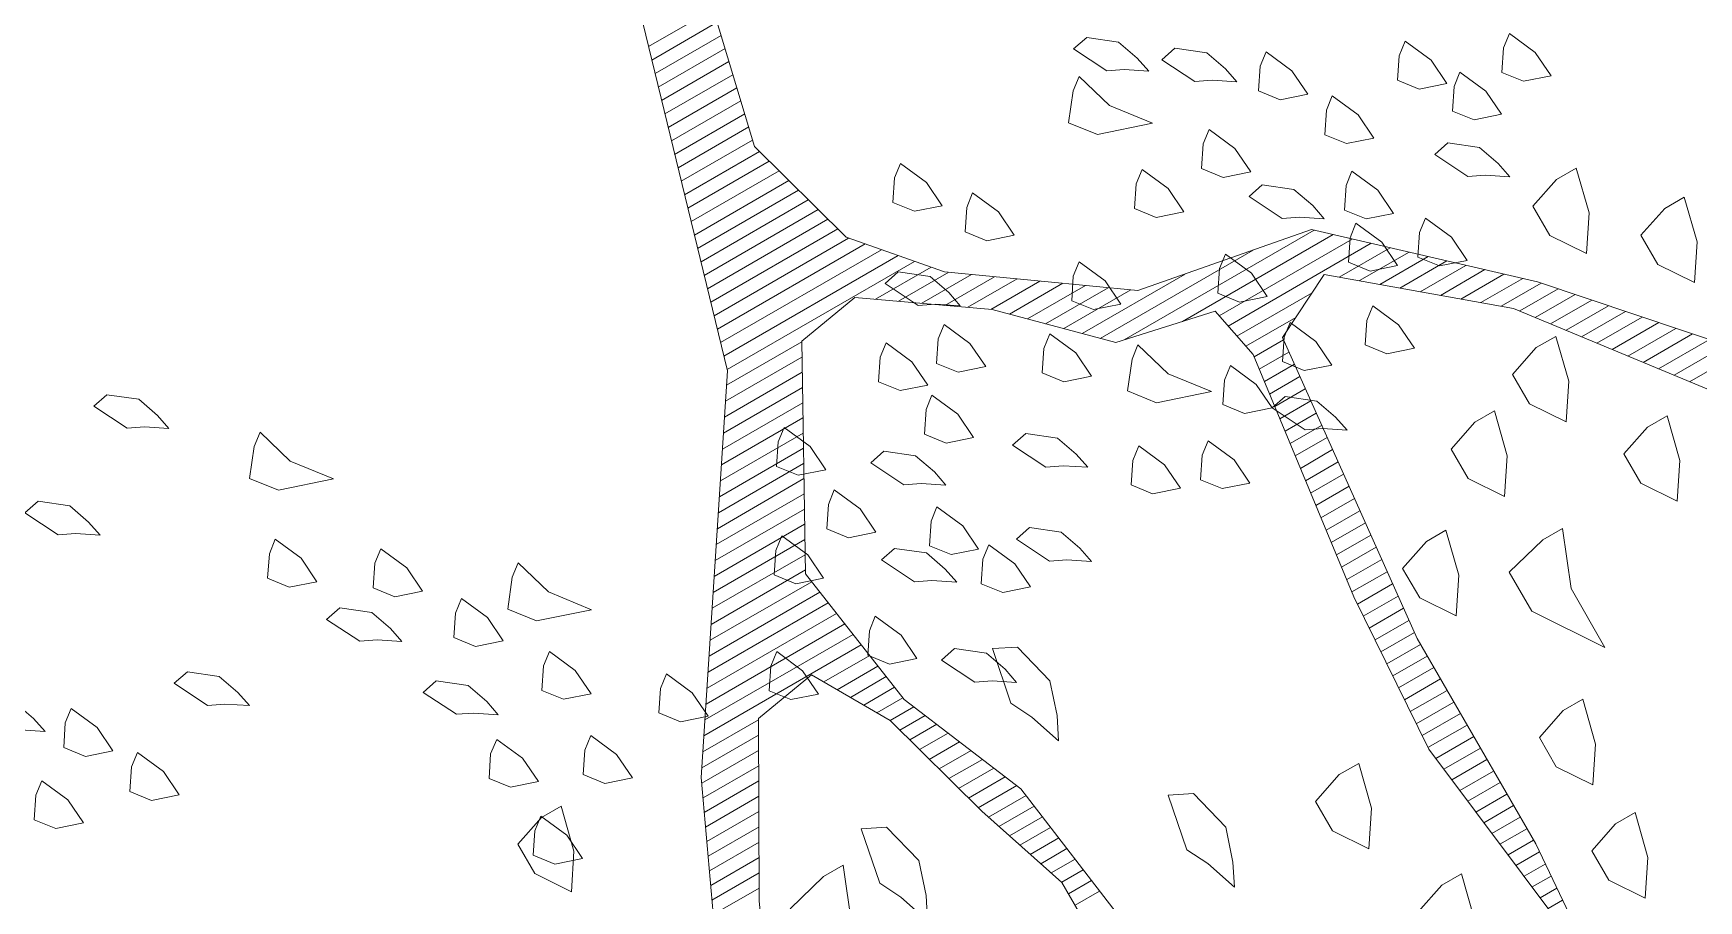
# Model space of a CAD drawing. Header units: metres. Extents: x 12093 to 20303, y 514 to 1412.
# Drawn here: x 19677.558 to 19679.353, y 703.559 to 704.494 of the extents above; entities that cross this region are included whole.
import ezdxf

# ---------------------------------------------------------------- set-up
doc = ezdxf.new("R2010")
doc.units = ezdxf.units.M
for name, color, linetype, lineweight in [('ARBOLES', 52, 'Continuous', 13), ('grass', 64, 'Continuous', 13), ('MANZANAS-ORIGINALES', 147, 'Continuous', 9)]:
    doc.layers.add(name, color=color, linetype=linetype, lineweight=lineweight)

# ---------------------------------------------------------------- blocks, each defined once
blk = doc.blocks.new('ghgfghgh')
at = {"layer": 'ARBOLES', "lineweight": 20}
for p, q in [((20001.7333, 663.3904), (20001.6557, 663.7091)), ((20001.713, 663.6712), (20001.7517, 663.5428)), ((20001.6796, 663.6107), (20001.7236, 663.636)), ((20001.6819, 663.6015), (20001.7263, 663.6272)), ((20001.6841, 663.5924), (20001.7289, 663.6183)), ((20001.6863, 663.5832), (20001.7316, 663.6094)), ((20001.6885, 663.5741), (20001.7343, 663.6005)), ((20001.6908, 663.565), (20001.737, 663.5916)), ((20001.693, 663.5558), (20001.7396, 663.5828)), ((20001.6952, 663.5467), (20001.7423, 663.5739)), ((20001.6974, 663.5375), (20001.745, 663.565)), ((20001.6997, 663.5284), (20001.7477, 663.5561)), ((20001.7019, 663.5193), (20001.7503, 663.5472)), ((20001.7517, 663.5428), (20001.8138, 663.4812)), ((20001.7041, 663.5101), (20001.755, 663.5395)), ((20001.7064, 663.501), (20001.7617, 663.5329)), ((20001.7086, 663.4918), (20001.7683, 663.5263)), ((20001.7108, 663.4827), (20001.775, 663.5197)), ((20001.713, 663.4736), (20001.7816, 663.5132)), ((20001.7153, 663.4644), (20001.7882, 663.5066)), ((20001.7175, 663.4553), (20001.7949, 663.5)), ((20001.7197, 663.4461), (20001.8015, 663.4934)), ((20001.7219, 663.437), (20001.8082, 663.4868)), ((20002.0027, 663.4114), (20002.1318, 663.486)), ((20002.0121, 663.445), (20002.13, 663.4864)), ((20002.13, 663.4864), (20002.2834, 663.4509)), ((20001.7242, 663.4279), (20001.8155, 663.4806)), ((20001.7264, 663.4187), (20001.8267, 663.4767)), ((20001.7286, 663.4096), (20001.8379, 663.4727)), ((20001.9864, 663.4125), (20002.0903, 663.4725)), ((20002.0423, 663.4239), (20002.1447, 663.483)), ((20002.0672, 663.4278), (20002.1576, 663.48)), ((20002.0733, 663.4209), (20002.1705, 663.4771)), ((20002.1489, 663.4541), (20002.1834, 663.4741)), ((20001.7308, 663.4004), (20001.8492, 663.4688)), ((20001.7331, 663.3913), (20001.8604, 663.4648)), ((20002.1626, 663.4517), (20002.1963, 663.4711)), ((20002.1764, 663.4492), (20002.2092, 663.4681)), ((20002.1901, 663.4467), (20002.222, 663.4651)), ((20002.2039, 663.4442), (20002.2349, 663.4621)), ((20001.9741, 663.4158), (20002.0441, 663.4562)), ((20002.1387, 663.456), (20002.1103, 663.413)), ((20002.2673, 663.4328), (20002.1387, 663.456)), ((20002.2176, 663.4417), (20002.2478, 663.4592)), ((20002.2314, 663.4392), (20002.2607, 663.4562)), ((20002.2451, 663.4368), (20002.2736, 663.4532)), ((20002.2589, 663.4343), (20002.2861, 663.45)), ((20002.2834, 663.4509), (20002.4484, 663.3955)), ((20001.8197, 663.4403), (20001.7837, 663.4106)), ((20002.0793, 663.414), (20002.1304, 663.4435)), ((20002.2714, 663.4311), (20002.2976, 663.4462)), ((20002.2819, 663.4267), (20002.309, 663.4423)), ((20002.0645, 663.4309), (20001.997, 663.4096)), ((20002.0903, 663.4015), (20002.0645, 663.4309)), ((20002.419, 663.3696), (20002.2673, 663.4328)), ((20002.2924, 663.4223), (20002.3204, 663.4385)), ((20002.3029, 663.418), (20002.3318, 663.4347)), ((20002.3134, 663.4136), (20002.3432, 663.4308)), ((20002.0854, 663.4071), (20002.1193, 663.4267)), ((20002.3239, 663.4092), (20002.3546, 663.427)), ((20002.3343, 663.4049), (20002.366, 663.4232)), ((20002.3448, 663.4005), (20002.3775, 663.4193)), ((20001.7327, 663.3807), (20001.7837, 663.4101)), ((20001.7837, 663.4106), (20001.7863, 663.2525)), ((20002.091, 663.3999), (20002.111, 663.4114)), ((20002.1103, 663.413), (20002.2017, 663.2087)), ((20002.3553, 663.3961), (20002.3889, 663.4155)), ((20002.3658, 663.3918), (20002.4003, 663.4117)), ((20002.3763, 663.3874), (20002.4117, 663.4078)), ((20001.732, 663.3698), (20001.7838, 663.3998)), ((20002.1587, 663.237), (20002.0903, 663.4015)), ((20002.0945, 663.3915), (20002.1147, 663.4032)), ((20002.098, 663.3831), (20002.1184, 663.3949)), ((20002.3868, 663.383), (20002.4231, 663.404)), ((20001.7155, 663.1141), (20001.7333, 663.3904)), ((20001.7313, 663.359), (20001.784, 663.3895)), ((20002.1015, 663.3747), (20002.1221, 663.3866)), ((20001.7306, 663.3482), (20001.7842, 663.3791)), ((20002.105, 663.3663), (20002.1258, 663.3783)), ((20001.7299, 663.3373), (20001.7844, 663.3688)), ((20002.1085, 663.3579), (20002.1295, 663.37)), ((20002.112, 663.3495), (20002.1332, 663.3617)), ((20001.7285, 663.3157), (20001.7847, 663.3481)), ((20001.7292, 663.3265), (20001.7845, 663.3585)), ((20002.1155, 663.341), (20002.1369, 663.3534)), ((20001.7278, 663.3049), (20001.7849, 663.3378)), ((20002.119, 663.3326), (20002.1406, 663.3452)), ((20002.1225, 663.3242), (20002.1443, 663.3369)), ((20001.7271, 663.294), (20001.785, 663.3275)), ((20002.126, 663.3158), (20002.1481, 663.3286)), ((20001.7264, 663.2832), (20001.7852, 663.3172)), ((20002.1294, 663.3074), (20002.1518, 663.3203)), ((20001.7257, 663.2724), (20001.7854, 663.3068)), ((20002.1329, 663.299), (20002.1555, 663.312)), ((20002.1364, 663.2906), (20002.1592, 663.3037)), ((20001.725, 663.2615), (20001.7856, 663.2965)), ((20002.1399, 663.2822), (20002.1629, 663.2954)), ((20001.7243, 663.2507), (20001.7857, 663.2862)), ((20002.1434, 663.2738), (20002.1666, 663.2872)), ((20001.7236, 663.2399), (20001.7859, 663.2759)), ((20002.1469, 663.2654), (20002.1703, 663.2789)), ((20002.1504, 663.257), (20002.174, 663.2706)), ((20001.7229, 663.2291), (20001.7861, 663.2655)), ((20002.1539, 663.2486), (20002.1777, 663.2623)), ((20001.7215, 663.2074), (20001.7905, 663.2472)), ((20001.7222, 663.2182), (20001.7862, 663.2552)), ((20001.7863, 663.2525), (20001.8533, 663.1671)), ((20002.1574, 663.2402), (20002.1814, 663.254)), ((20001.7208, 663.1966), (20001.7961, 663.24)), ((20002.2096, 663.1335), (20002.1587, 663.237)), ((20002.1612, 663.2319), (20002.1851, 663.2457)), ((20002.1652, 663.2238), (20002.1888, 663.2374)), ((20001.7194, 663.1749), (20001.8073, 663.2257)), ((20001.7201, 663.1857), (20001.8017, 663.2329)), ((20002.1692, 663.2157), (20002.1925, 663.2292)), ((20001.7187, 663.1641), (20001.813, 663.2185)), ((20002.1732, 663.2076), (20002.1962, 663.2209)), ((20002.1772, 663.1995), (20002.1999, 663.2126)), ((20001.7173, 663.1424), (20001.8242, 663.2042)), ((20001.718, 663.1533), (20001.8186, 663.2113)), ((20002.1812, 663.1913), (20002.2041, 663.2045)), ((20002.2017, 663.2087), (20002.2823, 663.069)), ((20001.7988, 663.1791), (20001.8299, 663.197)), ((20001.8078, 663.1738), (20001.8355, 663.1898)), ((20002.1852, 663.1832), (20002.2086, 663.1967)), ((20001.7904, 663.184), (20001.7543, 663.1543)), ((20001.8439, 663.1528), (20001.7904, 663.184)), ((20001.8168, 663.1686), (20001.8411, 663.1827)), ((20002.1892, 663.1751), (20002.2131, 663.1889)), ((20002.1932, 663.167), (20002.2176, 663.1811)), ((20001.8258, 663.1634), (20001.8468, 663.1755)), ((20001.8347, 663.1581), (20001.8524, 663.1683)), ((20001.8533, 663.1671), (20001.9326, 663.1065)), ((20002.1971, 663.1589), (20002.2221, 663.1733)), ((20001.8437, 663.1529), (20001.8598, 663.1622)), ((20001.8504, 663.1463), (20001.8676, 663.1562)), ((20002.2011, 663.1507), (20002.2266, 663.1654)), ((20002.2051, 663.1426), (20002.2311, 663.1576)), ((20001.7166, 663.1316), (20001.7543, 663.1534)), ((20001.7543, 663.1543), (20001.7549, 663.0305)), ((20001.906, 663.0912), (20001.8439, 663.1528)), ((20001.8571, 663.1397), (20001.8754, 663.1503)), ((20002.2091, 663.1345), (20002.2357, 663.1498)), ((20001.7159, 663.1208), (20001.7544, 663.143)), ((20001.8637, 663.1331), (20001.8831, 663.1444)), ((20001.8703, 663.1265), (20001.8909, 663.1384)), ((20002.3255, 662.9788), (20002.2096, 663.1335)), ((20002.2144, 663.1271), (20002.2402, 663.142)), ((20002.2198, 663.1198), (20002.2447, 663.1342)), ((20001.7158, 663.1103), (20001.7544, 663.1326)), ((20001.7167, 663.1004), (20001.7545, 663.1222)), ((20001.877, 663.12), (20001.8987, 663.1325)), ((20001.8836, 663.1134), (20001.9064, 663.1265)), ((20002.2253, 663.1126), (20002.2492, 663.1264)), ((20001.7265, 662.9875), (20001.7155, 663.1141)), ((20001.7175, 663.0904), (20001.7545, 663.1118)), ((20001.8903, 663.1068), (20001.9142, 663.1206)), ((20001.8969, 663.1002), (20001.922, 663.1147)), ((20002.2308, 663.1053), (20002.2537, 663.1185)), ((20002.2362, 663.098), (20002.2582, 663.1107)), ((20001.7184, 663.0805), (20001.7546, 663.1014)), ((20001.9036, 663.0936), (20001.9298, 663.1087)), ((20001.9105, 663.0872), (20001.9361, 663.102)), ((20001.9326, 663.1065), (20002.0035, 663.0145)), ((20002.2417, 663.0907), (20002.2627, 663.1029)), ((20001.7193, 663.0706), (20001.7546, 663.091)), ((20001.9605, 663.0429), (20001.906, 663.0912)), ((20001.9176, 663.0809), (20001.9417, 663.0948)), ((20002.2471, 663.0834), (20002.2673, 663.0951)), ((20001.7201, 663.0607), (20001.7547, 663.0806)), ((20001.9248, 663.0746), (20001.9472, 663.0875)), ((20001.9319, 663.0683), (20001.9528, 663.0803)), ((20002.2526, 663.0762), (20002.2718, 663.0873)), ((20002.258, 663.0689), (20002.2763, 663.0794)), ((20001.721, 663.0507), (20001.7547, 663.0702)), ((20001.939, 663.0619), (20001.9584, 663.0731)), ((20001.9461, 663.0556), (20001.9639, 663.0659)), ((20002.2635, 663.0616), (20002.2808, 663.0716)), ((20002.2823, 663.069), (20002.3255, 662.9788)), ((20001.7219, 663.0408), (20001.7548, 663.0598)), ((20001.9532, 663.0493), (20001.9695, 663.0587)), ((20002.2689, 663.0543), (20002.2849, 663.0636)), ((20002.2744, 663.0471), (20002.2888, 663.0554)), ((20001.7227, 663.0309), (20001.7548, 663.0494)), ((20001.9604, 663.043), (20001.975, 663.0515)), ((20002.0335, 662.9165), (20001.9605, 663.0429)), ((20001.9649, 663.0352), (20001.9806, 663.0442)), ((20002.2798, 663.0398), (20002.2927, 663.0472)), ((20001.7236, 663.021), (20001.7549, 663.039)), ((20001.9695, 663.0274), (20001.9861, 663.037)), ((20002.2853, 663.0325), (20002.2966, 663.0391)), ((20001.7549, 663.0305), (20001.7649, 662.921)), ((20002.2907, 663.0252), (20002.3006, 663.0309))]:
    blk.add_line(p, q, dxfattribs=at)
at = {"layer": 'grass'}
for p, q in [((20002.2644, 663.6197), (20002.2604, 663.6099)), ((20002.282, 663.6068), (20002.2644, 663.6197)), ((20001.9684, 663.6091), (20001.9773, 663.6169)), ((20001.9909, 663.5942), (20001.9684, 663.6091)), ((20001.9773, 663.6169), (20001.9989, 663.6138)), ((20001.9989, 663.6138), (20002.0116, 663.6029)), ((20002.0283, 663.6018), (20002.0372, 663.6096)), ((20002.0372, 663.6096), (20002.0588, 663.6065)), ((20002.1936, 663.6143), (20002.1896, 663.6045)), ((20002.2112, 663.6014), (20002.1936, 663.6143)), ((20002.2604, 663.6099), (20002.2593, 663.5932)), ((20002.0116, 663.6029), (20002.0194, 663.594)), ((20002.0508, 663.5869), (20002.0283, 663.6018)), ((20002.0588, 663.6065), (20002.0715, 663.5956)), ((20002.0951, 663.5974), (20002.094, 663.5806)), ((20002.0991, 663.6072), (20002.0951, 663.5974)), ((20002.1167, 663.5942), (20002.0991, 663.6072)), ((20002.1896, 663.6045), (20002.1885, 663.5878)), ((20002.2219, 663.5856), (20002.2112, 663.6014)), ((20002.2927, 663.5909), (20002.282, 663.6068)), ((20001.9722, 663.5904), (20001.9682, 663.5806)), ((20001.9927, 663.5706), (20001.9722, 663.5904)), ((20002.0027, 663.5951), (20001.9909, 663.5942)), ((20002.0194, 663.594), (20002.0027, 663.5951)), ((20002.0626, 663.5878), (20002.0508, 663.5869)), ((20002.0793, 663.5867), (20002.0626, 663.5878)), ((20002.0715, 663.5956), (20002.0793, 663.5867)), ((20002.1274, 663.5784), (20002.1167, 663.5942)), ((20002.1885, 663.5878), (20002.2032, 663.5818)), ((20002.2308, 663.5934), (20002.2268, 663.5836)), ((20002.2484, 663.5805), (20002.2308, 663.5934)), ((20002.2593, 663.5932), (20002.274, 663.5872)), ((20002.274, 663.5872), (20002.2927, 663.5909)), ((20001.9682, 663.5806), (20001.965, 663.559)), ((20002.094, 663.5806), (20002.1087, 663.5746)), ((20002.1087, 663.5746), (20002.1274, 663.5784)), ((20002.1441, 663.5773), (20002.1401, 663.5675)), ((20002.1617, 663.5644), (20002.1441, 663.5773)), ((20002.2032, 663.5818), (20002.2219, 663.5856)), ((20002.2268, 663.5836), (20002.2257, 663.5669)), ((20002.2591, 663.5647), (20002.2484, 663.5805)), ((20002.0221, 663.5586), (20001.9927, 663.5706)), ((20002.1401, 663.5675), (20002.139, 663.5508)), ((20002.1724, 663.5486), (20002.1617, 663.5644)), ((20002.2257, 663.5669), (20002.2404, 663.5609)), ((20002.2404, 663.5609), (20002.2591, 663.5647)), ((20001.965, 663.559), (20001.9847, 663.551)), ((20001.9847, 663.551), (20002.0221, 663.5586)), ((20002.0604, 663.5544), (20002.0564, 663.5446)), ((20002.078, 663.5414), (20002.0604, 663.5544)), ((20002.0564, 663.5446), (20002.0553, 663.5278)), ((20002.0887, 663.5256), (20002.078, 663.5414)), ((20002.139, 663.5508), (20002.1537, 663.5448)), ((20002.1537, 663.5448), (20002.1724, 663.5486)), ((20002.2137, 663.5375), (20002.2226, 663.5453)), ((20002.2226, 663.5453), (20002.2442, 663.5422)), ((20002.2442, 663.5422), (20002.2569, 663.5312)), ((20001.8508, 663.5314), (20001.8468, 663.5216)), ((20001.8684, 663.5184), (20001.8508, 663.5314)), ((20002.2362, 663.5225), (20002.2137, 663.5375)), ((20002.2569, 663.5312), (20002.2647, 663.5223)), ((20001.8468, 663.5216), (20001.8457, 663.5048)), ((20001.8791, 663.5026), (20001.8684, 663.5184)), ((20002.015, 663.5272), (20002.0109, 663.5174)), ((20002.0326, 663.5143), (20002.015, 663.5272)), ((20002.0553, 663.5278), (20002.07, 663.5218)), ((20002.07, 663.5218), (20002.0887, 663.5256)), ((20002.1575, 663.5261), (20002.1535, 663.5163)), ((20002.1751, 663.5132), (20002.1575, 663.5261)), ((20002.248, 663.5234), (20002.2362, 663.5225)), ((20002.2647, 663.5223), (20002.248, 663.5234)), ((20002.2965, 663.5205), (20002.2804, 663.5023)), ((20002.3098, 663.5282), (20002.2965, 663.5205)), ((20002.3185, 663.4977), (20002.3098, 663.5282)), ((20001.8998, 663.5113), (20001.8958, 663.5015)), ((20001.9174, 663.4984), (20001.8998, 663.5113)), ((20002.0109, 663.5174), (20002.0098, 663.5007)), ((20002.0433, 663.4984), (20002.0326, 663.5143)), ((20002.0876, 663.5089), (20002.0965, 663.5167)), ((20002.1101, 663.494), (20002.0876, 663.5089)), ((20002.0965, 663.5167), (20002.1181, 663.5136)), ((20002.1181, 663.5136), (20002.1308, 663.5027)), ((20002.1535, 663.5163), (20002.1524, 663.4996)), ((20002.1858, 663.4974), (20002.1751, 663.5132)), ((20002.3832, 663.5085), (20002.3699, 663.5008)), ((20002.3919, 663.4781), (20002.3832, 663.5085)), ((20001.8457, 663.5048), (20001.8604, 663.4988)), ((20001.8604, 663.4988), (20001.8791, 663.5026)), ((20001.8958, 663.5015), (20001.8947, 663.4848)), ((20001.9281, 663.4826), (20001.9174, 663.4984)), ((20002.0098, 663.5007), (20002.0245, 663.4946)), ((20002.0245, 663.4946), (20002.0433, 663.4984)), ((20002.1308, 663.5027), (20002.1386, 663.4938)), ((20002.1524, 663.4996), (20002.1671, 663.4936)), ((20002.1671, 663.4936), (20002.1858, 663.4974)), ((20002.2804, 663.5023), (20002.2919, 663.4824)), ((20002.3167, 663.4701), (20002.3185, 663.4977)), ((20002.3699, 663.5008), (20002.3538, 663.4827)), ((20001.8947, 663.4848), (20001.9094, 663.4788)), ((20002.1219, 663.4949), (20002.1101, 663.494)), ((20002.1386, 663.4938), (20002.1219, 663.4949)), ((20002.1602, 663.4907), (20002.1562, 663.4809)), ((20002.1778, 663.4778), (20002.1602, 663.4907)), ((20002.2034, 663.4844), (20002.2023, 663.4677)), ((20002.2074, 663.4942), (20002.2034, 663.4844)), ((20002.225, 663.4813), (20002.2074, 663.4942)), ((20001.8138, 663.4812), (20001.8806, 663.4577)), ((20001.9094, 663.4788), (20001.9281, 663.4826)), ((20002.1562, 663.4809), (20002.1551, 663.4642)), ((20002.1885, 663.4619), (20002.1778, 663.4778)), ((20002.2357, 663.4655), (20002.225, 663.4813)), ((20002.2919, 663.4824), (20002.3167, 663.4701)), ((20002.3538, 663.4827), (20002.3653, 663.4627)), ((20002.3901, 663.4504), (20002.3919, 663.4781)), ((20001.9722, 663.4646), (20001.9682, 663.4548)), ((20001.9898, 663.4516), (20001.9722, 663.4646)), ((20002.0716, 663.4697), (20002.0675, 663.4599)), ((20002.0892, 663.4568), (20002.0716, 663.4697)), ((20002.1551, 663.4642), (20002.1698, 663.4582)), ((20002.1698, 663.4582), (20002.1885, 663.4619)), ((20002.2023, 663.4677), (20002.217, 663.4617)), ((20002.217, 663.4617), (20002.2357, 663.4655)), ((20002.3653, 663.4627), (20002.3901, 663.4504)), ((20001.8338, 663.4391), (20001.8716, 663.4609)), ((20001.8403, 663.4498), (20001.8492, 663.4576)), ((20001.8492, 663.4576), (20001.8709, 663.4545)), ((20001.8495, 663.4377), (20001.8837, 663.4574)), ((20001.8652, 663.4363), (20001.8991, 663.4559)), ((20001.8709, 663.4545), (20001.8836, 663.4436)), ((20001.8806, 663.4577), (20002.0121, 663.445)), ((20001.8809, 663.4349), (20001.9146, 663.4544)), ((20001.8966, 663.4336), (20001.93, 663.4529)), ((20001.9122, 663.4322), (20001.9455, 663.4514)), ((20001.9248, 663.429), (20001.961, 663.4499)), ((20001.9682, 663.4548), (20001.9671, 663.4381)), ((20002.0005, 663.4358), (20001.9898, 663.4516)), ((20002.0675, 663.4599), (20002.0664, 663.4432)), ((20002.0998, 663.441), (20002.0892, 663.4568)), ((20001.9131, 663.4321), (20001.8197, 663.4403)), ((20001.8628, 663.4349), (20001.8403, 663.4498)), ((20001.8836, 663.4436), (20001.8914, 663.4347)), ((20001.9371, 663.4257), (20001.9764, 663.4484)), ((20001.9494, 663.4224), (20001.9919, 663.4469)), ((20001.9617, 663.4191), (20002.0073, 663.4454)), ((20002.0664, 663.4432), (20002.0811, 663.4372)), ((20002.0811, 663.4372), (20002.0998, 663.441)), ((20001.8746, 663.4358), (20001.8628, 663.4349)), ((20001.8914, 663.4347), (20001.8746, 663.4358)), ((20001.997, 663.4096), (20001.9131, 663.4321)), ((20001.9671, 663.4381), (20001.9818, 663.432)), ((20001.9818, 663.432), (20002.0005, 663.4358)), ((20002.1716, 663.4345), (20002.1676, 663.4247)), ((20002.1892, 663.4216), (20002.1716, 663.4345)), ((20001.8804, 663.422), (20001.8764, 663.4122)), ((20001.898, 663.4091), (20001.8804, 663.422)), ((20002.1154, 663.4232), (20002.1114, 663.4134)), ((20002.133, 663.4103), (20002.1154, 663.4232)), ((20002.1676, 663.4247), (20002.1665, 663.408)), ((20002.1999, 663.4058), (20002.1892, 663.4216)), ((20001.841, 663.4095), (20001.837, 663.3997)), ((20001.8586, 663.3966), (20001.841, 663.4095)), ((20001.8764, 663.4122), (20001.8753, 663.3955)), ((20001.9087, 663.3933), (20001.898, 663.4091)), ((20001.9482, 663.4057), (20001.9471, 663.389)), ((20001.9522, 663.4155), (20001.9482, 663.4057)), ((20001.9698, 663.4026), (20001.9522, 663.4155)), ((20002.0121, 663.4082), (20002.0081, 663.3984)), ((20002.0326, 663.3884), (20002.0121, 663.4082)), ((20002.1114, 663.4134), (20002.1103, 663.3967)), ((20002.1437, 663.3944), (20002.133, 663.4103)), ((20002.1665, 663.408), (20002.1812, 663.402)), ((20002.1812, 663.402), (20002.1999, 663.4058)), ((20002.2827, 663.4062), (20002.2666, 663.388)), ((20002.296, 663.4138), (20002.2827, 663.4062)), ((20002.3047, 663.3834), (20002.296, 663.4138)), ((20001.837, 663.3997), (20001.8359, 663.383)), ((20001.8693, 663.3808), (20001.8586, 663.3966)), ((20001.8753, 663.3955), (20001.89, 663.3895)), ((20001.9805, 663.3868), (20001.9698, 663.4026)), ((20002.0081, 663.3984), (20002.005, 663.3768)), ((20002.0749, 663.394), (20002.0709, 663.3842)), ((20002.0925, 663.3811), (20002.0749, 663.394)), ((20002.1103, 663.3967), (20002.125, 663.3906)), ((20002.125, 663.3906), (20002.1437, 663.3944)), ((20001.8359, 663.383), (20001.8506, 663.377)), ((20001.89, 663.3895), (20001.9087, 663.3933)), ((20001.9471, 663.389), (20001.9618, 663.383)), ((20001.9618, 663.383), (20001.9805, 663.3868)), ((20002.062, 663.3764), (20002.0326, 663.3884)), ((20002.0709, 663.3842), (20002.0698, 663.3675)), ((20002.2666, 663.388), (20002.2781, 663.368)), ((20002.3029, 663.3558), (20002.3047, 663.3834)), ((20001.3028, 663.3664), (20001.3118, 663.3742)), ((20001.3118, 663.3742), (20001.3334, 663.3711)), ((20001.3334, 663.3711), (20001.3461, 663.3601)), ((20001.8506, 663.377), (20001.8693, 663.3808)), ((20001.8722, 663.3739), (20001.8682, 663.3641)), ((20001.8898, 663.361), (20001.8722, 663.3739)), ((20002.005, 663.3768), (20002.0246, 663.3688)), ((20002.0246, 663.3688), (20002.062, 663.3764)), ((20002.1032, 663.3652), (20002.0925, 663.3811)), ((20002.1032, 663.3652), (20002.1121, 663.373)), ((20002.1121, 663.373), (20002.1337, 663.3699)), ((20001.3254, 663.3515), (20001.3028, 663.3664)), ((20001.3461, 663.3601), (20001.3539, 663.3512)), ((20001.8682, 663.3641), (20001.8671, 663.3474)), ((20001.9005, 663.3451), (20001.8898, 663.361)), ((20002.0698, 663.3675), (20002.0845, 663.3615)), ((20002.0845, 663.3615), (20002.1032, 663.3652)), ((20002.1257, 663.3503), (20002.1032, 663.3652)), ((20002.1337, 663.3699), (20002.1464, 663.359)), ((20002.2543, 663.3632), (20002.241, 663.3555)), ((20002.263, 663.3327), (20002.2543, 663.3632)), ((20002.2781, 663.368), (20002.3029, 663.3558)), ((20002.3715, 663.3599), (20002.3582, 663.3522)), ((20002.3802, 663.3295), (20002.3715, 663.3599)), ((20001.3372, 663.3523), (20001.3254, 663.3515)), ((20001.3539, 663.3512), (20001.3372, 663.3523)), ((20001.4158, 663.3488), (20001.4118, 663.339)), ((20001.4363, 663.329), (20001.4158, 663.3488)), ((20001.7718, 663.352), (20001.7677, 663.3422)), ((20001.7894, 663.3391), (20001.7718, 663.352)), ((20002.1375, 663.3512), (20002.1257, 663.3503)), ((20002.1542, 663.3501), (20002.1375, 663.3512)), ((20002.1464, 663.359), (20002.1542, 663.3501)), ((20002.241, 663.3555), (20002.2249, 663.3373)), ((20002.3582, 663.3522), (20002.3421, 663.334)), ((20001.4118, 663.339), (20001.4087, 663.3174)), ((20001.7677, 663.3422), (20001.7666, 663.3255)), ((20001.8001, 663.3233), (20001.7894, 663.3391)), ((20001.8671, 663.3474), (20001.8818, 663.3414)), ((20001.8818, 663.3414), (20001.9005, 663.3451)), ((20001.927, 663.34), (20001.9359, 663.3478)), ((20001.9495, 663.3251), (20001.927, 663.34)), ((20001.9359, 663.3478), (20001.9575, 663.3447)), ((20001.9575, 663.3447), (20001.9702, 663.3338)), ((20002.0126, 663.3394), (20002.0086, 663.3296)), ((20002.0302, 663.3265), (20002.0126, 663.3394)), ((20002.0598, 663.343), (20002.0558, 663.3332)), ((20002.0774, 663.33), (20002.0598, 663.343)), ((20002.2249, 663.3373), (20002.2364, 663.3174)), ((20001.4657, 663.317), (20001.4363, 663.329)), ((20001.7666, 663.3255), (20001.7813, 663.3195)), ((20001.8306, 663.328), (20001.8395, 663.3358)), ((20001.8531, 663.3131), (20001.8306, 663.328)), ((20001.8395, 663.3358), (20001.8611, 663.3327)), ((20001.8611, 663.3327), (20001.8738, 663.3218)), ((20001.9613, 663.326), (20001.9495, 663.3251)), ((20001.978, 663.3249), (20001.9613, 663.326)), ((20001.9702, 663.3338), (20001.978, 663.3249)), ((20002.0086, 663.3296), (20002.0074, 663.3129)), ((20002.0409, 663.3107), (20002.0302, 663.3265)), ((20002.0558, 663.3332), (20002.0547, 663.3165)), ((20002.0881, 663.3142), (20002.0774, 663.33)), ((20002.2612, 663.3051), (20002.263, 663.3327)), ((20002.3421, 663.334), (20002.3536, 663.3141)), ((20002.3784, 663.3018), (20002.3802, 663.3295)), ((20001.4087, 663.3174), (20001.4283, 663.3094)), ((20001.4283, 663.3094), (20001.4657, 663.317)), ((20001.7813, 663.3195), (20001.8001, 663.3233)), ((20001.8738, 663.3218), (20001.8816, 663.3128)), ((20002.0547, 663.3165), (20002.0694, 663.3104)), ((20002.0694, 663.3104), (20002.0881, 663.3142)), ((20002.2364, 663.3174), (20002.2612, 663.3051)), ((20001.8058, 663.3095), (20001.8018, 663.2997)), ((20001.8234, 663.2966), (20001.8058, 663.3095)), ((20001.8649, 663.314), (20001.8531, 663.3131)), ((20001.8816, 663.3128), (20001.8649, 663.314)), ((20002.0074, 663.3129), (20002.0221, 663.3069)), ((20002.0221, 663.3069), (20002.0409, 663.3107)), ((20002.3536, 663.3141), (20002.3784, 663.3018)), ((20001.2561, 663.294), (20001.265, 663.3018)), ((20001.2786, 663.279), (20001.2561, 663.294)), ((20001.265, 663.3018), (20001.2866, 663.2987)), ((20001.2866, 663.2987), (20001.2993, 663.2877)), ((20001.8018, 663.2997), (20001.8007, 663.283)), ((20001.8341, 663.2808), (20001.8234, 663.2966)), ((20001.8756, 663.2981), (20001.8716, 663.2883)), ((20001.8932, 663.2852), (20001.8756, 663.2981)), ((20001.2993, 663.2877), (20001.3071, 663.2788)), ((20001.8007, 663.283), (20001.8154, 663.277)), ((20001.8154, 663.277), (20001.8341, 663.2808)), ((20001.8716, 663.2883), (20001.8705, 663.2716)), ((20001.9039, 663.2694), (20001.8932, 663.2852)), ((20001.9295, 663.2761), (20001.9384, 663.2839)), ((20001.9384, 663.2839), (20001.96, 663.2808)), ((20001.96, 663.2808), (20001.9727, 663.2699)), ((20002.2213, 663.2821), (20002.208, 663.2744)), ((20002.2301, 663.2517), (20002.2213, 663.2821)), ((20002.3004, 663.2834), (20002.2871, 663.2757)), ((20002.3063, 663.2425), (20002.3004, 663.2834)), ((20001.2904, 663.2799), (20001.2786, 663.279)), ((20001.3071, 663.2788), (20001.2904, 663.2799)), ((20001.4261, 663.276), (20001.4221, 663.2662)), ((20001.4437, 663.2631), (20001.4261, 663.276)), ((20001.4978, 663.2695), (20001.4938, 663.2597)), ((20001.5154, 663.2566), (20001.4978, 663.2695)), ((20001.7702, 663.2783), (20001.7662, 663.2685)), ((20001.7878, 663.2654), (20001.7702, 663.2783)), ((20001.8379, 663.262), (20001.8468, 663.2698)), ((20001.8468, 663.2698), (20001.8685, 663.2667)), ((20001.8705, 663.2716), (20001.8852, 663.2656)), ((20001.8852, 663.2656), (20001.9039, 663.2694)), ((20001.9108, 663.2723), (20001.9068, 663.2625)), ((20001.9284, 663.2594), (20001.9108, 663.2723)), ((20001.952, 663.2612), (20001.9295, 663.2761)), ((20001.9727, 663.2699), (20001.9805, 663.261)), ((20002.208, 663.2744), (20002.1919, 663.2562)), ((20002.2871, 663.2757), (20002.2643, 663.2537)), ((20001.4221, 663.2662), (20001.4209, 663.2495)), ((20001.4544, 663.2472), (20001.4437, 663.2631)), ((20001.4938, 663.2597), (20001.4927, 663.243)), ((20001.5911, 663.26), (20001.5871, 663.2502)), ((20001.6116, 663.2402), (20001.5911, 663.26)), ((20001.7662, 663.2685), (20001.7651, 663.2518)), ((20001.7985, 663.2496), (20001.7878, 663.2654)), ((20001.8604, 663.2471), (20001.8379, 663.262)), ((20001.8685, 663.2667), (20001.8812, 663.2558)), ((20001.9068, 663.2625), (20001.9057, 663.2458)), ((20001.9391, 663.2436), (20001.9284, 663.2594)), ((20001.9638, 663.2621), (20001.952, 663.2612)), ((20001.9805, 663.261), (20001.9638, 663.2621)), ((20001.4209, 663.2495), (20001.4356, 663.2434)), ((20001.4356, 663.2434), (20001.4544, 663.2472)), ((20001.5261, 663.2408), (20001.5154, 663.2566)), ((20001.5871, 663.2502), (20001.584, 663.2286)), ((20001.7651, 663.2518), (20001.7798, 663.2458)), ((20001.7798, 663.2458), (20001.7985, 663.2496)), ((20001.8722, 663.248), (20001.8604, 663.2471)), ((20001.889, 663.2469), (20001.8722, 663.248)), ((20001.8812, 663.2558), (20001.889, 663.2469)), ((20002.1919, 663.2562), (20002.2035, 663.2363)), ((20002.2283, 663.224), (20002.2301, 663.2517)), ((20002.2643, 663.2537), (20002.2797, 663.2271)), ((20001.4927, 663.243), (20001.5074, 663.237)), ((20001.5074, 663.237), (20001.5261, 663.2408)), ((20001.5526, 663.2357), (20001.5486, 663.2259)), ((20001.5702, 663.2228), (20001.5526, 663.2357)), ((20001.641, 663.2281), (20001.6116, 663.2402)), ((20001.9057, 663.2458), (20001.9204, 663.2398)), ((20001.9204, 663.2398), (20001.9391, 663.2436)), ((20002.2035, 663.2363), (20002.2283, 663.224)), ((20002.3293, 663.2026), (20002.3063, 663.2425)), ((20001.461, 663.2216), (20001.47, 663.2294)), ((20001.47, 663.2294), (20001.4916, 663.2263)), ((20001.4916, 663.2263), (20001.5043, 663.2154)), ((20001.5486, 663.2259), (20001.5475, 663.2092)), ((20001.584, 663.2286), (20001.6036, 663.2205)), ((20001.6036, 663.2205), (20001.641, 663.2281)), ((20001.8337, 663.2237), (20001.8297, 663.2139)), ((20001.8513, 663.2108), (20001.8337, 663.2237)), ((20002.2797, 663.2271), (20002.3293, 663.2026)), ((20001.4835, 663.2067), (20001.461, 663.2216)), ((20001.5043, 663.2154), (20001.5121, 663.2065)), ((20001.5809, 663.207), (20001.5702, 663.2228)), ((20001.8297, 663.2139), (20001.8286, 663.1972)), ((20001.4954, 663.2076), (20001.4835, 663.2067)), ((20001.5121, 663.2065), (20001.4954, 663.2076)), ((20001.5475, 663.2092), (20001.5622, 663.2032)), ((20001.5622, 663.2032), (20001.5809, 663.207)), ((20001.862, 663.195), (20001.8513, 663.2108)), ((20001.8787, 663.1939), (20001.8876, 663.2017)), ((20001.8876, 663.2017), (20001.9092, 663.1986)), ((20001.9132, 663.2017), (20001.9303, 663.2027)), ((20001.9257, 663.1646), (20001.9132, 663.2017)), ((20001.9303, 663.2027), (20001.9523, 663.1799)), ((20001.6083, 663.19), (20001.6072, 663.1733)), ((20001.6123, 663.1998), (20001.6083, 663.19)), ((20001.6299, 663.1869), (20001.6123, 663.1998)), ((20001.7627, 663.1899), (20001.7616, 663.1731)), ((20001.7667, 663.1997), (20001.7627, 663.1899)), ((20001.7843, 663.1867), (20001.7667, 663.1997)), ((20001.8286, 663.1972), (20001.8433, 663.1912)), ((20001.8433, 663.1912), (20001.862, 663.195)), ((20001.9012, 663.179), (20001.8787, 663.1939)), ((20001.9092, 663.1986), (20001.9219, 663.1877)), ((20001.3575, 663.1782), (20001.3664, 663.186)), ((20001.3664, 663.186), (20001.388, 663.1828)), ((20001.388, 663.1828), (20001.4007, 663.1719)), ((20001.5265, 663.172), (20001.5355, 663.1798)), ((20001.5355, 663.1798), (20001.5571, 663.1767)), ((20001.6406, 663.1711), (20001.6299, 663.1869)), ((20001.6918, 663.1845), (20001.6878, 663.1747)), ((20001.7094, 663.1716), (20001.6918, 663.1845)), ((20001.795, 663.1709), (20001.7843, 663.1867)), ((20001.913, 663.1799), (20001.9012, 663.179)), ((20001.9297, 663.1788), (20001.913, 663.1799)), ((20001.9219, 663.1877), (20001.9297, 663.1788)), ((20001.9523, 663.1799), (20001.9572, 663.1562)), ((20001.38, 663.1632), (20001.3575, 663.1782)), ((20001.4007, 663.1719), (20001.4085, 663.163)), ((20001.5491, 663.1571), (20001.5265, 663.172)), ((20001.5571, 663.1767), (20001.5698, 663.1657)), ((20001.6072, 663.1733), (20001.6219, 663.1673)), ((20001.6219, 663.1673), (20001.6406, 663.1711)), ((20001.6878, 663.1747), (20001.6867, 663.158)), ((20001.7201, 663.1558), (20001.7094, 663.1716)), ((20001.7616, 663.1731), (20001.7763, 663.1671)), ((20001.7763, 663.1671), (20001.795, 663.1709)), ((20002.3142, 663.1673), (20002.3009, 663.1596)), ((20002.3229, 663.1368), (20002.3142, 663.1673)), ((20001.2492, 663.1652), (20001.2619, 663.1543)), ((20001.2875, 663.161), (20001.2835, 663.1512)), ((20001.3051, 663.1481), (20001.2875, 663.161)), ((20001.3918, 663.1641), (20001.38, 663.1632)), ((20001.4085, 663.163), (20001.3918, 663.1641)), ((20001.5609, 663.1579), (20001.5491, 663.1571)), ((20001.5776, 663.1568), (20001.5609, 663.1579)), ((20001.5698, 663.1657), (20001.5776, 663.1568)), ((20001.6867, 663.158), (20001.7014, 663.152)), ((20001.7014, 663.152), (20001.7201, 663.1558)), ((20001.94, 663.1551), (20001.9257, 663.1646)), ((20001.9572, 663.1562), (20001.9582, 663.139)), ((20002.3009, 663.1596), (20002.2848, 663.1414)), ((20001.2697, 663.1454), (20001.253, 663.1465)), ((20001.2619, 663.1543), (20001.2697, 663.1454)), ((20001.2835, 663.1512), (20001.2824, 663.1345)), ((20001.3158, 663.1323), (20001.3051, 663.1481)), ((20001.9582, 663.139), (20001.94, 663.1551)), ((20001.2824, 663.1345), (20001.2971, 663.1285)), ((20001.5765, 663.1401), (20001.5724, 663.1303)), ((20001.5941, 663.1272), (20001.5765, 663.1401)), ((20001.6404, 663.1426), (20001.6364, 663.1328)), ((20001.658, 663.1297), (20001.6404, 663.1426)), ((20002.2848, 663.1414), (20002.2963, 663.1215)), ((20002.3212, 663.1092), (20002.3229, 663.1368)), ((20001.2971, 663.1285), (20001.3158, 663.1323)), ((20001.3325, 663.1312), (20001.3285, 663.1214)), ((20001.3501, 663.1182), (20001.3325, 663.1312)), ((20001.5724, 663.1303), (20001.5713, 663.1136)), ((20001.6048, 663.1114), (20001.5941, 663.1272)), ((20001.6364, 663.1328), (20001.6353, 663.1161)), ((20001.6687, 663.1139), (20001.658, 663.1297)), ((20002.1621, 663.1237), (20002.1488, 663.1161)), ((20002.1708, 663.0933), (20002.1621, 663.1237)), ((20001.2675, 663.112), (20001.2635, 663.1022)), ((20001.2851, 663.0991), (20001.2675, 663.112)), ((20001.3285, 663.1214), (20001.3274, 663.1046)), ((20001.3608, 663.1024), (20001.3501, 663.1182)), ((20001.5713, 663.1136), (20001.586, 663.1076)), ((20001.586, 663.1076), (20001.6048, 663.1114)), ((20001.6353, 663.1161), (20001.65, 663.1101)), ((20001.65, 663.1101), (20001.6687, 663.1139)), ((20002.1488, 663.1161), (20002.1327, 663.0979)), ((20002.2963, 663.1215), (20002.3212, 663.1092)), ((20001.2635, 663.1022), (20001.2624, 663.0855)), ((20001.3274, 663.1046), (20001.3421, 663.0986)), ((20001.3421, 663.0986), (20001.3608, 663.1024)), ((20002.0326, 663.1022), (20002.0498, 663.1032)), ((20002.0452, 663.0651), (20002.0326, 663.1022)), ((20002.0498, 663.1032), (20002.0718, 663.0805)), ((20001.2958, 663.0833), (20001.2851, 663.0991)), ((20001.6203, 663.0947), (20001.607, 663.087)), ((20001.629, 663.0642), (20001.6203, 663.0947)), ((20002.1327, 663.0979), (20002.1442, 663.0779)), ((20002.169, 663.0657), (20002.1708, 663.0933)), ((20002.3498, 663.0903), (20002.3365, 663.0826)), ((20002.3585, 663.0599), (20002.3498, 663.0903)), ((20001.2624, 663.0855), (20001.2771, 663.0795)), ((20001.2771, 663.0795), (20001.2958, 663.0833)), ((20001.607, 663.087), (20001.5909, 663.0688)), ((20001.6025, 663.078), (20001.6014, 663.0613)), ((20001.6065, 663.0878), (20001.6025, 663.078)), ((20001.6241, 663.0749), (20001.6065, 663.0878)), ((20001.8242, 663.0794), (20001.8413, 663.0804)), ((20001.8367, 663.0423), (20001.8242, 663.0794)), ((20001.8413, 663.0804), (20001.8633, 663.0577)), ((20002.0718, 663.0805), (20002.0766, 663.0567)), ((20002.1442, 663.0779), (20002.169, 663.0657)), ((20002.3365, 663.0826), (20002.3204, 663.0644)), ((20001.5909, 663.0688), (20001.6024, 663.0489)), ((20001.6348, 663.0591), (20001.6241, 663.0749)), ((20001.6014, 663.0613), (20001.6161, 663.0553)), ((20001.6161, 663.0553), (20001.6348, 663.0591)), ((20001.6273, 663.0366), (20001.629, 663.0642)), ((20001.8119, 663.0546), (20001.7986, 663.0469)), ((20001.8178, 663.0136), (20001.8119, 663.0546)), ((20001.8633, 663.0577), (20001.8682, 663.0339)), ((20002.0595, 663.0557), (20002.0452, 663.0651)), ((20002.0777, 663.0396), (20002.0595, 663.0557)), ((20002.0766, 663.0567), (20002.0777, 663.0396)), ((20002.3204, 663.0644), (20002.3319, 663.0445)), ((20002.3567, 663.0322), (20002.3585, 663.0599)), ((20001.6024, 663.0489), (20001.6273, 663.0366)), ((20001.7986, 663.0469), (20001.7759, 663.0249)), ((20002.2319, 663.0488), (20002.2186, 663.0411)), ((20002.2406, 663.0184), (20002.2319, 663.0488)), ((20002.3319, 663.0445), (20002.3567, 663.0322)), ((20001.8511, 663.0328), (20001.8367, 663.0423)), ((20001.8692, 663.0167), (20001.8511, 663.0328)), ((20001.8682, 663.0339), (20001.8692, 663.0167)), ((20002.2186, 663.0411), (20002.2025, 663.023))]:
    blk.add_line(p, q, dxfattribs=at)

msp = doc.modelspace()

# ---------------------------------------------------------------- linework, layer by layer
at = {"layer": 'MANZANAS-ORIGINALES'}
for centre, radius, start, end in [((19642.9403, 405.9341), 304.279, 76.754672, 83.883439), ((19642.9585, 406.0744), 303.9876, 76.751542, 83.884028)]:
    msp.add_arc(centre, radius, start, end, dxfattribs=at)

# ---------------------------------------------------------------- block references
at = {"layer": 'Defpoints', "lineweight": 20, "xscale": 1.586003757394792, "yscale": 1.586003757394792, "zscale": 1.586003757394792}
msp.add_blockref('ghgfghgh', (-12044.5179, -348.0094), dxfattribs=at)

doc.saveas('drawing.dxf')
